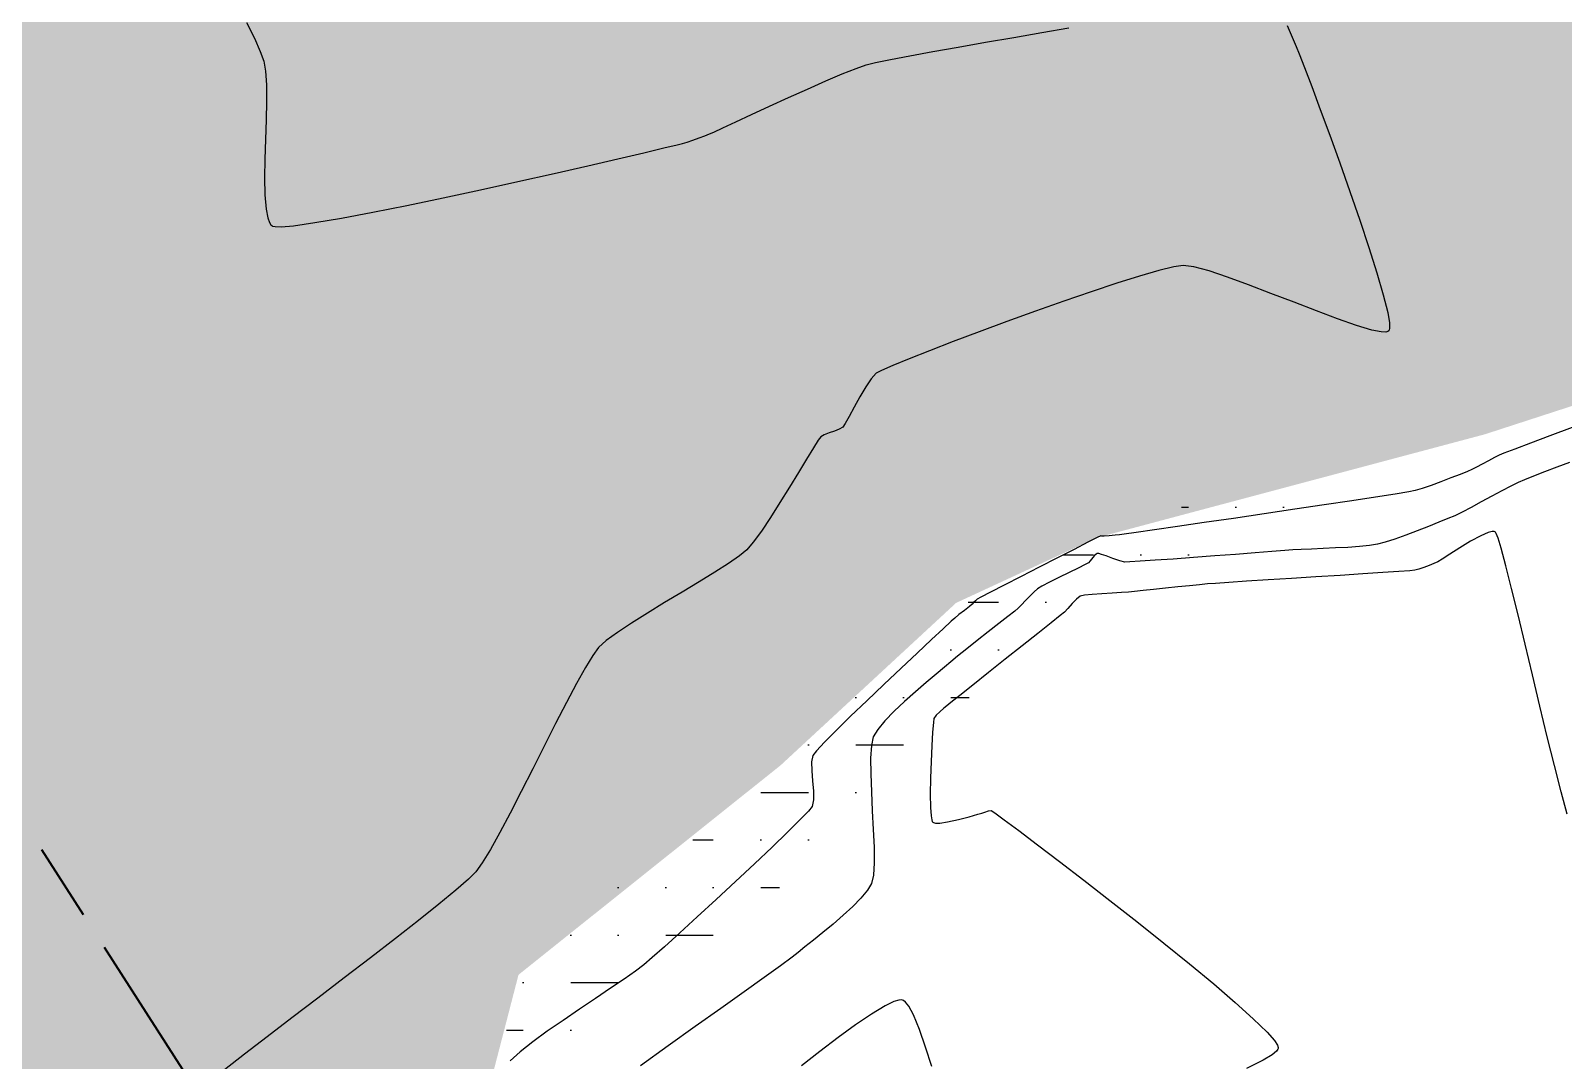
# Model space of a CAD drawing. Header units: metres. Extents: x 708941 to 724052, y 5405153 to 5413472.
# Drawn here: x 709247.4 to 709368.3, y 5411888.9 to 5411970.1 of the extents above; entities that cross this region are included whole.
import ezdxf

# ---------------------------------------------------------------- set-up
doc = ezdxf.new("R2010")
doc.units = ezdxf.units.M
doc.header["$LTSCALE"] = 12.7
doc.header["$MEASUREMENT"] = 0
doc.linetypes.add('ACAD_ISO08W100', pattern=[36, 24, -3, 6, -3])
for name, color, linetype in [('CONT-MJR1', 252, 'Continuous'), ('CONT-MNR1', 251, 'Continuous'), ('rio', 251, 'Continuous')]:
    doc.layers.add(name, color=color, linetype=linetype)
doc.layers.add('corte', color=214, linetype='ACAD_ISO08W100', lineweight=40)

msp = doc.modelspace()

# ---------------------------------------------------------------- hatches: boundary and pattern name
at = {"layer": 'rio'}
h = msp.add_hatch(dxfattribs=at)
h.set_pattern_fill('MUDST', color=256, scale=15, style=0)
h.paths.add_polyline_path([(709010.72, 5411936.38), (709004.98, 5411946.45), (709001.25, 5411958.08), (708996.13, 5411975.99), (709012.7, 5411962.98), (709030.78, 5411956.49), (709044.53, 5411951.18), (709074.83, 5411950.28), (709089.61, 5411951.82), (709102.43, 5411952.02), (709123.56, 5411954.63), (709134.73, 5411956.95), (709145.4, 5411956.95), (709168.41, 5411955.62), (709183.3, 5411955.53), (709187.67, 5411955.43), (709193.87, 5411958.4), (709194.56, 5411957.99), (709200.68, 5411965.39), (709203.1, 5411977.2), (709205.58, 5411984.02), (709211.33, 5411990.28), (709223.71, 5411994.78), (709231.07, 5411997.27), (709241.21, 5411994.8), (709265.58, 5411997.08), (709286.39, 5412000.38), (709297.9, 5412001.91), (709315.21, 5411997.24), (709326.72, 5411992.03), (709345.09, 5411985.93), (709355.27, 5411979.45), (709376.46, 5411975.37), (709391.72, 5411975.3), (709413.08, 5411978.61), (709438.83, 5411980.92), (709461.63, 5411986.21), (709475.6, 5411989.01), (709492.86, 5411992.74), (709503.45, 5411993.79), (709515.24, 5411993.79), (709532.63, 5411987.71), (709547.37, 5411983.51), (709564.71, 5411977.95), (709575.63, 5411973.62), (709587.68, 5411967.04), (709601.87, 5411958.6), (709607.56, 5411954.31), (709621.49, 5411940.03), (709647.9, 5411909.14), (709660.4, 5411897.76), (709669.81, 5411887.81), (709676.49, 5411876.15), (709682.2, 5411869.04), (709705.75, 5411878.05), (709736, 5411893.04), (709750.64, 5411899.41), (709758.05, 5411906.33), (709764.85, 5411916.27), (709770.13, 5411926.57), (709778.25, 5411949.25), (709785.66, 5411970.64), (709786.5, 5411979.16), (709785.1, 5411992.95), (709785.1, 5412008.74), (709787.55, 5412022.89), (709795.83, 5412039.06), (709803.3, 5412045.65), (709812.9, 5412054.28), (709814.49, 5412059.03), (709815.9, 5412060.78), (709822.13, 5412063.75), (709825.31, 5412072.01), (709847.55, 5412106.6), (709866.9, 5412128.06), (709875.05, 5412136.05), (709882.93, 5412155.32), (709888.97, 5412168.35), (709893.2, 5412182.51), (709907.24, 5412209.92), (709938.47, 5412236.97), (709971.6, 5412250.13), (709991.71, 5412252.94), (710005.1, 5412261.1), (710014.56, 5412263.33), (710040.82, 5412267.64), (710057.91, 5412266.41), (710076.56, 5412261.93), (710102.9, 5412255.3), (710112.79, 5412247.31), (710119.45, 5412240.72), (710131.28, 5412231.78), (710145.37, 5412209.63), (710149.4, 5412194.25), (710150.27, 5412166.43), (710139.83, 5412142.28), (710130.23, 5412129.69), (710126.33, 5412121.71), (710117.73, 5412100.96), (710114.13, 5412096.47), (710111.94, 5412085.44), (710111.94, 5412063.54), (710117.58, 5412054.18), (710137.74, 5412018.92), (710146.76, 5412008.05), (710171.4, 5411997.24), (710179.97, 5411993.95), (710184.25, 5412001.58), (710190.69, 5412018), (710194.77, 5412034.37), (710197.31, 5412050.49), (710197.31, 5412064.26), (710199.32, 5412079.72), (710201.37, 5412092.19), (710205.73, 5412098.48), (710214.95, 5412120.36), (710219.48, 5412128.98), (710230.13, 5412139.36), (710235.6, 5412142.44), (710241.85, 5412140.68), (710250.27, 5412138.84), (710280.27, 5412139.46), (710296.04, 5412143.18), (710311.35, 5412143.18), (710329.27, 5412144.22), (710333.88, 5412147.83), (710359.32, 5412147.31), (710368.97, 5412148.45), (710370.82, 5412151.38), (710390.46, 5412160.63), (710398.15, 5412171.03), (710408.65, 5412192.1), (710415.95, 5412204.58), (710425.69, 5412246.2), (710427.89, 5412275.36), (710429.04, 5412328.01), (710428.04, 5412335.01), (710422.46, 5412340.84), (710414.39, 5412351.33), (710395.98, 5412353.91), (710387.66, 5412360.04), (710378.34, 5412372.12), (710377.12, 5412383.36), (710377.12, 5412396.81), (710371.6, 5412397.8), (710368.77, 5412410.55), (710362.93, 5412436.03), (710362.93, 5412455.01), (710369.68, 5412482.49), (710374.05, 5412500.93), (710382.11, 5412513.13), (710396.48, 5412526.77), (710413.79, 5412540.1), (710438.62, 5412552.3), (710472.36, 5412570.37), (710507.51, 5412590.61), (710519.7, 5412579.46), (710499.92, 5412572.63), (710480.98, 5412561.98), (710445.54, 5412543.55), (710413.79, 5412532.5), (710411.05, 5412528.12), (710405.76, 5412520.43), (710394.25, 5412506.93), (710388.85, 5412494.92), (710386.47, 5412476.01), (710382.71, 5412446.17), (710388.72, 5412397.62), (710394.97, 5412383.05), (710398.02, 5412368.11), (710411.09, 5412363.15), (710426.51, 5412356), (710442.45, 5412348.49), (710447.05, 5412337.14), (710447.05, 5412315.92), (710441.78, 5412260.07), (710441.78, 5412194.92), (710437.48, 5412190.86), (710437.48, 5412179.96), (710422.82, 5412173.29), (710418.74, 5412164.82), (710409.45, 5412149.84), (710394.78, 5412136.49), (710379.86, 5412129.78), (710371.88, 5412127.03), (710311.73, 5412127.03), (710308.89, 5412124), (710254.14, 5412121.42), (710236.99, 5412126.6), (710229.16, 5412118.66), (710218.68, 5412095.96), (710213.59, 5412055.1), (710203.57, 5412019.88), (710201.34, 5412006.55), (710198.59, 5411993.54), (710194.4, 5411986.49), (710188.54, 5411983.77), (710175.67, 5411983.77), (710136.96, 5411996.55), (710120.35, 5412009.39), (710098.73, 5412043.32), (710098.73, 5412061.02), (710096.67, 5412091.87), (710100.83, 5412110.83), (710110.63, 5412117.13), (710123.77, 5412149.24), (710130.92, 5412166.36), (710128.79, 5412197.14), (710123.8, 5412211.38), (710113.15, 5412223.6), (710085.02, 5412238.46), (710058.13, 5412249.84), (710029.73, 5412249.84), (710015.06, 5412246.32), (710001.6, 5412242.56), (709992.04, 5412242.56), (709972.27, 5412238.6), (709963.64, 5412235.76), (709954.26, 5412232.26), (709954.26, 5412228.55), (709945.86, 5412220.35), (709925.83, 5412192.24), (709917.05, 5412177.32), (709899.37, 5412144.55), (709894.3, 5412133.07), (709891.48, 5412127.42), (709886.71, 5412118.47), (709886.71, 5412100.95), (709884.61, 5412095.01), (709863.2, 5412086.46), (709839.07, 5412054.84), (709818.25, 5412032.92), (709804.19, 5412017.18), (709804.19, 5411995.52), (709809.04, 5411990.11), (709796.13, 5411953.84), (709781.68, 5411916.41), (709768.27, 5411889.66), (709746.93, 5411879.08), (709713.1, 5411863.01), (709689.29, 5411855.41), (709697.02, 5411835.95), (709708.2, 5411825.46), (709725.86, 5411817.9), (709778.24, 5411813.93), (709792.75, 5411813.93), (709806.43, 5411818.64), (709820.66, 5411821.87), (709831.69, 5411824.63), (709853.8, 5411835.25), (709879.02, 5411846.88), (709921.68, 5411861.15), (709947.96, 5411871.32), (709969.09, 5411879.92), (709979.29, 5411886.02), (709982.27, 5411909.39), (709987.23, 5411923.13), (709997.03, 5411933.25), (710000.38, 5411927.93), (710000.38, 5411906.72), (709997.04, 5411893.11), (709991.96, 5411879.15), (709967.58, 5411866.46), (709951.2, 5411859.77), (709918.84, 5411852.05), (709894.39, 5411845.25), (709864.94, 5411830.28), (709840.16, 5411819.17), (709812.7, 5411811), (709801.26, 5411807.45), (709779.31, 5411803.47), (709766.14, 5411803.47), (709756.94, 5411797.7), (709737.23, 5411795.78), (709715.18, 5411796.68), (709708.1, 5411801.85), (709698.23, 5411815.71), (709693.86, 5411826.48), (709676.55, 5411857.93), (709667.66, 5411869.47), (709661.18, 5411881.7), (709649.81, 5411896.98), (709627.11, 5411919.87), (709613.01, 5411936.78), (709604.72, 5411946.98), (709591.67, 5411954.52), (709575.87, 5411964.64), (709557.6, 5411970.47), (709551.42, 5411973.23), (709538.02, 5411976.43), (709518.15, 5411979.68), (709504.01, 5411982), (709494.29, 5411985.04), (709479.8, 5411980.64), (709442.42, 5411967.64), (709425.43, 5411960.31), (709402.9, 5411951.24), (709383.6, 5411945.23), (709362.15, 5411938.26), (709331.55, 5411930.11), (709320.42, 5411924.96), (709306.56, 5411912.14), (709285.88, 5411895.62), (709279.31, 5411870.27), (709273.83, 5411857.41), (709264.69, 5411829.66), (709254.13, 5411801.64), (709246.31, 5411791.25), (709237.29, 5411777.87), (709219.52, 5411767.13), (709208.6, 5411765.29), (709203.92, 5411751.48), (709203.91, 5411735.92), (709205.94, 5411719.08), (709203.34, 5411708.78), (709199.33, 5411696.28), (709197.39, 5411684.19), (709189.35, 5411661.06), (709186.31, 5411649.66), (709173.04, 5411639.59), (709167.53, 5411621.08), (709166.78, 5411600.74), (709164.06, 5411585.63), (709162.73, 5411558.53), (709162.73, 5411546.6), (709165.95, 5411526.5), (709173.44, 5411512.03), (709050.6, 5411667.95), (709021.23, 5411751.02), (709026.33, 5411756.01), (709028.1, 5411762.18), (709028.65, 5411783.35), (709023.38, 5411795.31), (709011.24, 5411823.29), (709005.01, 5411832.77), (709001.76, 5411870.86)])
h = msp.add_hatch(dxfattribs=at)
h.set_pattern_fill('MUDST', color=256, scale=15, style=0)
h.paths.add_polyline_path([(709192.56, 5411705.54), (709196.49, 5411719.17), (709197.28, 5411726.14), (709203.14, 5411730.58), (709203.96, 5411738.14), (709204.17, 5411754.09), (709204.14, 5411760.27), (709204.5, 5411763.38), (709208.76, 5411764.04), (709211.91, 5411767.38), (709219.27, 5411767.38), (709229.21, 5411772.89), (709233.54, 5411776.08), (709238.48, 5411782.88), (709241.37, 5411786.48), (709246.31, 5411789.83), (709248.84, 5411797.35), (709249.81, 5411800.95), (709253.93, 5411801.19), (709256.32, 5411808.87), (709256.32, 5411816.27), (709258.76, 5411819.37), (709261.11, 5411820.06), (709263.85, 5411827.89), (709263.83, 5411836.58), (709264.46, 5411838.58), (709268.07, 5411838.71), (709270.18, 5411846.45), (709271.44, 5411850.09), (709271.39, 5411854.4), (709271.44, 5411857.13), (709275.24, 5411861.27), (709277.1, 5411865.03), (709278.85, 5411872.76), (709278.82, 5411876.68), (709278.92, 5411883.48), (709283.1, 5411883.69), (709284.91, 5411891.15), (709286.54, 5411899.23), (709293.61, 5411902.42), (709300.22, 5411906.63), (709301.47, 5411909.93), (709309.73, 5411918.06), (709317.35, 5411921), (709324.23, 5411927.87), (709328.8, 5411928.71), (709331.7, 5411932.11), (709338.6, 5411932.53), (709346.22, 5411936.19), (709350.21, 5411936.16), (709353.9, 5411936.1), (709364.58, 5411940.36), (709348.91, 5411932.26), (709329.89, 5411924.46), (709316.29, 5411913.26), (709304.22, 5411900.04), (709290.35, 5411890.88), (709281.5, 5411875.18), (709276.16, 5411858.14), (709271.53, 5411841.39), (709271.06, 5411839.83), (709266.8, 5411823.09), (709261.74, 5411805.43), (709253.32, 5411789.57), (709246.13, 5411773.16), (709239.89, 5411755.86), (709228.72, 5411743.85), (709212.29, 5411739.13), (709202.17, 5411724.7)])

# ---------------------------------------------------------------- linework, layer by layer
at = {"layer": 'CONT-MJR1', "elevation": 230, "flags": 128}
msp.add_lwpolyline([(709368.83, 5411936.03), (709367.82, 5411935.66), (709366.85, 5411935.29), (709365.99, 5411934.96), (709365.28, 5411934.67), (709364.78, 5411934.46), (709364.2, 5411934.18), (709363.49, 5411933.81), (709362.69, 5411933.38), (709361.86, 5411932.93), (709361.07, 5411932.49), (709360.35, 5411932.12), (709359.77, 5411931.84), (709359.24, 5411931.61), (709358.53, 5411931.32), (709357.71, 5411930.98), (709356.82, 5411930.64), (709355.91, 5411930.3), (709355.05, 5411929.99), (709354.29, 5411929.75), (709353.67, 5411929.59), (709353.04, 5411929.49), (709352.25, 5411929.4), (709351.33, 5411929.34), (709350.36, 5411929.29), (709349.39, 5411929.25), (709348.46, 5411929.21), (709347.65, 5411929.18), (709346.99, 5411929.14), (709346.36, 5411929.09), (709345.33, 5411929.02), (709344.01, 5411928.91), (709342.48, 5411928.79), (709340.83, 5411928.67), (709339.16, 5411928.54), (709337.56, 5411928.42), (709336.13, 5411928.32), (709334.95, 5411928.24), (709334.12, 5411928.19), (709333.73, 5411928.18), (709333.33, 5411928.28), (709332.8, 5411928.46), (709332.26, 5411928.66), (709331.88, 5411928.79), (709331.67, 5411928.85), (709331.58, 5411928.86), (709331.55, 5411928.86), (709331.52, 5411928.85), (709331.46, 5411928.81), (709331.35, 5411928.7), (709331.2, 5411928.53), (709331.01, 5411928.29), (709330.86, 5411928.13), (709330.6, 5411927.99), (709330.05, 5411927.71), (709329.33, 5411927.36), (709328.53, 5411926.96), (709327.78, 5411926.59), (709327.18, 5411926.27), (709326.85, 5411926.08), (709326.58, 5411925.84), (709326.25, 5411925.51), (709325.9, 5411925.14), (709325.58, 5411924.8), (709325.32, 5411924.54), (709325.04, 5411924.31), (709324.5, 5411923.88), (709323.78, 5411923.32), (709322.95, 5411922.67), (709322.09, 5411922), (709321.26, 5411921.34), (709320.54, 5411920.76), (709320, 5411920.3), (709319.51, 5411919.89), (709318.85, 5411919.34), (709318.06, 5411918.68), (709317.21, 5411917.95), (709316.34, 5411917.18), (709315.52, 5411916.41), (709314.8, 5411915.66), (709314.24, 5411914.98), (709313.88, 5411914.38), (709313.73, 5411913.71), (709313.67, 5411912.71), (709313.68, 5411911.46), (709313.73, 5411910.05), (709313.8, 5411908.56), (709313.88, 5411907.08), (709313.94, 5411905.68), (709313.95, 5411904.45), (709313.9, 5411903.47), (709313.75, 5411902.83), (709313.42, 5411902.28), (709312.91, 5411901.67), (709312.26, 5411901), (709311.51, 5411900.31), (709310.71, 5411899.62), (709309.91, 5411898.96), (709309.16, 5411898.35), (709308.49, 5411897.81), (709307.95, 5411897.37), (709307.47, 5411897), (709306.55, 5411896.33), (709305.27, 5411895.41), (709303.68, 5411894.27), (709301.84, 5411892.96), (709299.83, 5411891.53), (709297.7, 5411890), (709295.51, 5411888.43)], dxfattribs=at)
at = {"layer": 'CONT-MNR1', "flags": 128}
for points, elevation in [([(709346.54, 5411970.52), (709346.94, 5411969.59), (709347.26, 5411968.87), (709347.5, 5411968.27), (709347.92, 5411967.19), (709348.49, 5411965.71), (709349.16, 5411963.9), (709349.91, 5411961.86), (709350.7, 5411959.67), (709351.5, 5411957.41), (709352.28, 5411955.15), (709353, 5411952.99), (709353.63, 5411951), (709354.13, 5411949.26), (709354.48, 5411947.87), (709354.62, 5411947.05), (709354.63, 5411946.64), (709354.59, 5411946.47), (709354.56, 5411946.42), (709354.5, 5411946.38), (709354.34, 5411946.33), (709353.96, 5411946.34), (709353.22, 5411946.49), (709352.01, 5411946.85), (709350.53, 5411947.36), (709348.86, 5411947.99), (709347.09, 5411948.68), (709345.27, 5411949.38), (709343.5, 5411950.06), (709341.85, 5411950.67), (709340.38, 5411951.16), (709339.19, 5411951.48), (709338.34, 5411951.59), (709337.59, 5411951.48), (709336.42, 5411951.19), (709334.9, 5411950.75), (709333.09, 5411950.18), (709331.08, 5411949.51), (709328.92, 5411948.77), (709326.68, 5411947.97), (709324.43, 5411947.16), (709322.24, 5411946.35), (709320.18, 5411945.57), (709318.31, 5411944.85), (709316.7, 5411944.22), (709315.41, 5411943.69), (709314.53, 5411943.3), (709314.11, 5411943.08), (709313.72, 5411942.65), (709313.28, 5411942), (709312.82, 5411941.21), (709312.38, 5411940.4), (709311.98, 5411939.66), (709311.67, 5411939.1), (709311.47, 5411938.82), (709311.2, 5411938.67), (709310.82, 5411938.52), (709310.39, 5411938.37), (709310, 5411938.22), (709309.73, 5411938.07), (709309.54, 5411937.8), (709309.15, 5411937.19), (709308.62, 5411936.31), (709307.98, 5411935.25), (709307.26, 5411934.08), (709306.51, 5411932.87), (709305.76, 5411931.69), (709305.05, 5411930.63), (709304.41, 5411929.76), (709303.89, 5411929.15), (709303.32, 5411928.67), (709302.46, 5411928.07), (709301.37, 5411927.38), (709300.13, 5411926.61), (709298.79, 5411925.81), (709297.41, 5411924.98), (709296.06, 5411924.16), (709294.8, 5411923.37), (709293.7, 5411922.63), (709292.81, 5411921.98), (709292.2, 5411921.43), (709291.75, 5411920.82), (709291.16, 5411919.85), (709290.45, 5411918.59), (709289.66, 5411917.09), (709288.81, 5411915.43), (709287.91, 5411913.66), (709287, 5411911.86), (709286.09, 5411910.07), (709285.22, 5411908.38), (709284.4, 5411906.83), (709283.66, 5411905.5), (709283.02, 5411904.45), (709282.52, 5411903.74), (709281.92, 5411903.15), (709280.92, 5411902.28), (709279.59, 5411901.18), (709277.98, 5411899.9), (709276.16, 5411898.47), (709274.19, 5411896.95), (709272.13, 5411895.37), (709270.05, 5411893.77), (709267.99, 5411892.21), (709266.04, 5411890.72), (709264.24, 5411889.35), (709262.66, 5411888.13)], 228), ([(709264.42, 5411970.76), (709265.03, 5411969.51), (709265.49, 5411968.47), (709265.77, 5411967.7), (709265.91, 5411966.92), (709265.98, 5411965.84), (709265.98, 5411964.53), (709265.95, 5411963.06), (709265.9, 5411961.52), (709265.86, 5411959.97), (709265.84, 5411958.49), (709265.86, 5411957.15), (709265.95, 5411956.03), (709266.08, 5411955.34), (709266.22, 5411954.96), (709266.33, 5411954.79), (709266.4, 5411954.73), (709266.46, 5411954.69), (709266.66, 5411954.65), (709267.15, 5411954.64), (709268.12, 5411954.72), (709269.81, 5411954.96), (709271.92, 5411955.31), (709274.37, 5411955.78), (709277.07, 5411956.32), (709279.94, 5411956.92), (709282.89, 5411957.56), (709285.83, 5411958.2), (709288.68, 5411958.84), (709291.34, 5411959.45), (709293.73, 5411960), (709295.76, 5411960.48), (709297.34, 5411960.85), (709298.39, 5411961.1), (709298.82, 5411961.21), (709299.18, 5411961.32), (709299.64, 5411961.48), (709300.14, 5411961.65), (709300.59, 5411961.82), (709300.95, 5411961.96), (709301.29, 5411962.11), (709302.01, 5411962.45), (709303.03, 5411962.92), (709304.28, 5411963.5), (709305.7, 5411964.15), (709307.19, 5411964.83), (709308.69, 5411965.5), (709310.13, 5411966.14), (709311.43, 5411966.69), (709312.52, 5411967.13), (709313.33, 5411967.41), (709314.06, 5411967.6), (709315.23, 5411967.84), (709316.76, 5411968.13), (709318.57, 5411968.46), (709320.59, 5411968.81), (709322.75, 5411969.19), (709324.97, 5411969.57), (709327.19, 5411969.95), (709329.32, 5411970.32)], 228), ([(709369.04, 5411938.8), (709367.29, 5411938.14), (709365.75, 5411937.56), (709364.51, 5411937.09), (709363.66, 5411936.76), (709363.29, 5411936.61), (709362.92, 5411936.43), (709362.45, 5411936.18), (709361.95, 5411935.91), (709361.49, 5411935.66), (709361.12, 5411935.48), (709360.77, 5411935.33), (709360.19, 5411935.1), (709359.47, 5411934.82), (709358.68, 5411934.52), (709357.9, 5411934.23), (709357.2, 5411933.99), (709356.66, 5411933.83), (709356.14, 5411933.73), (709355.06, 5411933.55), (709353.53, 5411933.31), (709351.64, 5411933.02), (709349.48, 5411932.7), (709347.14, 5411932.35), (709344.72, 5411931.99), (709342.31, 5411931.63), (709340, 5411931.29), (709337.89, 5411930.99), (709336.07, 5411930.72), (709334.64, 5411930.51), (709333.69, 5411930.38), (709333.31, 5411930.32), (709332.96, 5411930.29), (709332.5, 5411930.26), (709332.1, 5411930.23), (709331.92, 5411930.22), (709331.83, 5411930.25), (709331.55, 5411930.11), (709330.82, 5411929.74), (709329.74, 5411929.18), (709328.42, 5411928.51), (709326.98, 5411927.78), (709325.55, 5411927.04), (709324.22, 5411926.36), (709323.12, 5411925.8), (709322.37, 5411925.41), (709322.07, 5411925.25), (709321.95, 5411925.13), (709321.8, 5411924.98), (709321.68, 5411924.85), (709321.47, 5411924.68), (709321.07, 5411924.37), (709320.63, 5411924.03), (709320.31, 5411923.76), (709320.03, 5411923.51), (709319.4, 5411922.92), (709318.48, 5411922.07), (709317.35, 5411921), (709316.07, 5411919.8), (709314.72, 5411918.53), (709313.37, 5411917.24), (709312.09, 5411916.01), (709310.95, 5411914.89), (709310.03, 5411913.97), (709309.39, 5411913.28), (709309.11, 5411912.92), (709309.01, 5411912.41), (709309.02, 5411911.71), (709309.08, 5411910.91), (709309.15, 5411910.11), (709309.15, 5411909.41), (709309.06, 5411908.9), (709308.76, 5411908.53), (709308.09, 5411907.83), (709307.11, 5411906.86), (709305.89, 5411905.68), (709304.5, 5411904.36), (709303, 5411902.97), (709301.48, 5411901.55), (709299.99, 5411900.18), (709298.6, 5411898.92), (709297.39, 5411897.83), (709296.43, 5411896.97), (709295.77, 5411896.41), (709295.12, 5411895.9), (709294.23, 5411895.28), (709293.15, 5411894.55), (709291.95, 5411893.75), (709290.68, 5411892.9), (709289.39, 5411892.02), (709288.15, 5411891.16), (709287, 5411890.32), (709286.01, 5411889.54), (709285.23, 5411888.84)], 229), ([(709368.65, 5411908.3), (709368.17, 5411910.05), (709367.64, 5411912.12), (709367.07, 5411914.4), (709366.49, 5411916.82), (709365.9, 5411919.28), (709365.32, 5411921.71), (709364.77, 5411924.01), (709364.26, 5411926.09), (709363.81, 5411927.88), (709363.43, 5411929.28), (709363.19, 5411930.06), (709363.05, 5411930.43), (709362.98, 5411930.55), (709362.95, 5411930.57), (709362.89, 5411930.59), (709362.73, 5411930.59), (709362.4, 5411930.5), (709361.84, 5411930.26), (709361.02, 5411929.82), (709360.17, 5411929.3), (709359.38, 5411928.8), (709358.77, 5411928.41), (709358.43, 5411928.21), (709358.13, 5411928.08), (709357.75, 5411927.92), (709357.33, 5411927.76), (709356.93, 5411927.63), (709356.63, 5411927.54), (709356.24, 5411927.5), (709355.37, 5411927.44), (709354.09, 5411927.35), (709352.51, 5411927.25), (709350.72, 5411927.13), (709348.81, 5411927.01), (709346.89, 5411926.88), (709345.04, 5411926.77), (709343.35, 5411926.66), (709341.94, 5411926.57), (709340.88, 5411926.5), (709340.27, 5411926.45), (709339.64, 5411926.39), (709338.83, 5411926.31), (709337.91, 5411926.22), (709336.95, 5411926.12), (709336.01, 5411926.02), (709335.17, 5411925.93), (709334.49, 5411925.86), (709334.03, 5411925.81), (709333.48, 5411925.77), (709332.74, 5411925.73), (709331.93, 5411925.68), (709331.16, 5411925.62), (709330.55, 5411925.56), (709330.21, 5411925.49), (709329.92, 5411925.26), (709329.57, 5411924.9), (709329.23, 5411924.51), (709328.96, 5411924.23), (709328.64, 5411923.96), (709327.91, 5411923.38), (709326.88, 5411922.55), (709325.64, 5411921.57), (709324.3, 5411920.51), (709322.97, 5411919.46), (709321.74, 5411918.48), (709320.71, 5411917.66), (709320, 5411917.09), (709319.69, 5411916.84), (709319.44, 5411916.64), (709319.13, 5411916.37), (709318.84, 5411916.09), (709318.66, 5411915.85), (709318.62, 5411915.51), (709318.56, 5411914.75), (709318.49, 5411913.69), (709318.44, 5411912.44), (709318.4, 5411911.14), (709318.38, 5411909.88), (709318.4, 5411908.81), (709318.44, 5411908.16), (709318.5, 5411907.83), (709318.54, 5411907.7), (709318.57, 5411907.66), (709318.62, 5411907.63), (709318.78, 5411907.59), (709319.12, 5411907.59), (709319.73, 5411907.68), (709320.61, 5411907.87), (709321.46, 5411908.09), (709322.13, 5411908.28), (709322.45, 5411908.38), (709322.68, 5411908.46), (709322.97, 5411908.56), (709323.19, 5411908.59), (709323.47, 5411908.39), (709324.22, 5411907.84), (709325.36, 5411906.99), (709326.83, 5411905.88), (709328.57, 5411904.55), (709330.5, 5411903.07), (709332.56, 5411901.47), (709334.68, 5411899.81), (709336.8, 5411898.12), (709338.84, 5411896.47), (709340.75, 5411894.89), (709342.45, 5411893.44), (709343.87, 5411892.15), (709344.96, 5411891.09), (709345.54, 5411890.43), (709345.78, 5411890.06), (709345.84, 5411889.88), (709345.84, 5411889.81), (709345.82, 5411889.74), (709345.7, 5411889.59), (709345.36, 5411889.31), (709344.64, 5411888.87), (709343.34, 5411888.22)], 231), ([(709318.5, 5411888.37), (709318, 5411889.91), (709317.52, 5411891.31), (709317.05, 5411892.45), (709316.69, 5411893.13), (709316.43, 5411893.46), (709316.26, 5411893.59), (709316.18, 5411893.62), (709316.1, 5411893.64), (709315.9, 5411893.62), (709315.5, 5411893.5), (709314.81, 5411893.16), (709313.73, 5411892.51), (709312.47, 5411891.66), (709311.1, 5411890.66), (709309.65, 5411889.56), (709308.21, 5411888.44)], 231)]:
    msp.add_lwpolyline(points, dxfattribs=dict(at, elevation=elevation))
at = {"layer": 'corte', "color": 6, "ltscale": 0.08}
msp.add_line((709503.51, 5411507.93), (709048.78, 5412216.13), dxfattribs=at)
msp.add_line((709503.51, 5411507.93), (709048.78, 5412216.13), dxfattribs=at)

doc.saveas('drawing.dxf')
